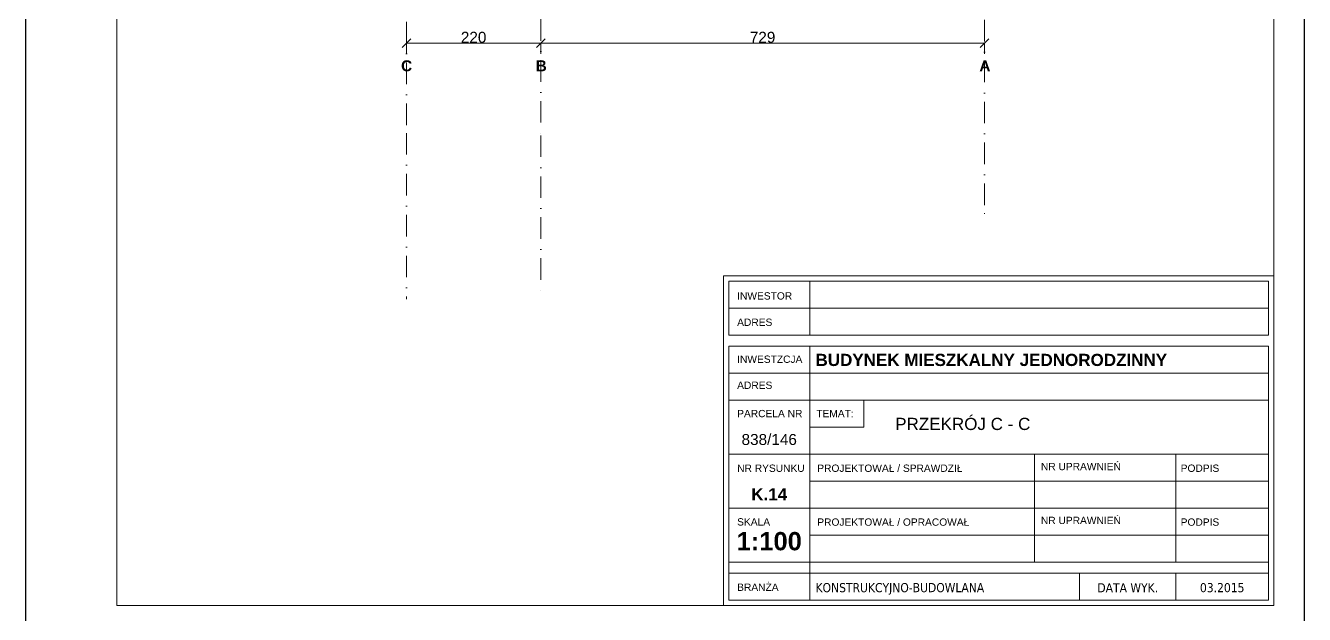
# Model space of a CAD drawing. Header units: millimetres. Extents: x 4647 to 73915, y -13612 to -8141.
# Drawn here: x 16384 to 18484, y -12393 to -11426 of the extents above; entities that cross this region are included whole.
import ezdxf
from ezdxf.enums import TextEntityAlignment as Align

# ---------------------------------------------------------------- set-up
doc = ezdxf.new("R2010")
doc.units = ezdxf.units.MM
doc.linetypes.add('Kropki i Kreski', pattern=[67.027776, 35.277777, -17.638888, 0, -14.111111])
doc.layers.add('Konstrukcja - Siatka mod', color=7, linetype='Continuous')
doc.layers.add('Wymiarowanie - Ogólne', color=7, linetype='Continuous')
for name, color, linetype, lineweight in [('Konstrukcja - Siatka mod_Nr_Pióra__1', 7, 'Continuous', 5), ('Konstrukcja - Siatka mod_Nr_Pióra__7', 7, 'Continuous', 35), ('Opisy - Tekst_Nr_Pióra__1', 7, 'Continuous', 13), ('Opisy - Tekst_Nr_Pióra__7', 7, 'Continuous', 35)]:
    doc.layers.add(name, color=color, linetype=linetype, lineweight=lineweight)
doc.layers.add('Konstrukcja - Siatka mod_Nr_Pióra__4', color=7, linetype='Continuous', lineweight=5, true_color=0x029e21)
doc.layers.add('Opisy - Tekst_Nr_Pióra__2', color=7, linetype='Continuous', lineweight=15, true_color=0x7f7f7f)
doc.styles.add('GENERATED_STYLE_1', font='arialbd.ttf')
doc.styles.add('GENERATED_STYLE_2', font='tahoma.ttf')
doc.styles.add('GENERATED_STYLE_3', font='arial.ttf')
doc.styles.add('GENERATED_STYLE_4', font='arial.ttf')

# ---------------------------------------------------------------- blocks, each defined once
blk = doc.blocks.new('ARROWHEAD_6')
at = {"color": 0, "linetype": 'Continuous', "lineweight": 0}
for p, q in [((0, 0), (-1, 0)), ((-0.5, -0.5), (0.5, 0.5))]:
    blk.add_line(p, q, dxfattribs=at)
blk = doc.blocks.new('Standardowy znacznik siatki')
at = {"layer": 'Konstrukcja - Siatka mod_Nr_Pióra__4', "linetype": 'Kropki i Kreski'}
for p, q in [((272.5, 0), (0, 0)), ((272.5, 0), (1529.2, 0)), ((1529.2, 0), (1801.7, 0))]:
    blk.add_line(p, q, dxfattribs=at)
blk.add_point((272.5, 0), dxfattribs=at)
blk.add_point((272.5, 0), dxfattribs=at)
at = {"layer": 'Konstrukcja - Siatka mod_Nr_Pióra__7', "linetype": 'Continuous'}
blk.add_circle((-20, 0), 20, dxfattribs=at)
at = {"layer": 'Konstrukcja - Siatka mod_Nr_Pióra__1', "style": 'GENERATED_STYLE_1'}
blk.add_attdef('AC_MarkerText_1', text='', height=18, dxfattribs=at).set_placement((-28.2, -13.3), align=Align.BOTTOM_LEFT)
blk = doc.blocks.new('Standardowy znacznik siatki_2')
at = {"layer": 'Konstrukcja - Siatka mod_Nr_Pióra__4', "linetype": 'Kropki i Kreski'}
for p, q in [((268.5, 0), (1533.2, 0)), ((1533.2, 0), (1801.7, 0)), ((268.5, 0), (0, 0))]:
    blk.add_line(p, q, dxfattribs=at)
blk.add_point((268.5, 0), dxfattribs=at)
blk.add_point((268.5, 0), dxfattribs=at)
at = {"layer": 'Konstrukcja - Siatka mod_Nr_Pióra__7', "linetype": 'Continuous'}
blk.add_circle((-20, 0), 20, dxfattribs=at)
at = {"layer": 'Konstrukcja - Siatka mod_Nr_Pióra__1', "style": 'GENERATED_STYLE_1'}
blk.add_attdef('AC_MarkerText_1', text='', height=18, dxfattribs=at).set_placement((-28.9, -13.3), align=Align.BOTTOM_LEFT)
blk = doc.blocks.new('Standardowy znacznik siatki_3')
at = {"layer": 'Konstrukcja - Siatka mod_Nr_Pióra__4', "linetype": 'Kropki i Kreski'}
for p, q in [((1, 0), (0, 0)), ((1, 0), (1660.6, 0)), ((1660.6, 0), (1661.6, 0))]:
    blk.add_line(p, q, dxfattribs=at)
blk.add_point((1, 0), dxfattribs=at)
blk.add_point((1, 0), dxfattribs=at)
at = {"layer": 'Konstrukcja - Siatka mod_Nr_Pióra__7', "linetype": 'Continuous'}
blk.add_circle((-20, 0), 20, dxfattribs=at)
at = {"layer": 'Konstrukcja - Siatka mod_Nr_Pióra__1', "style": 'GENERATED_STYLE_1'}
blk.add_attdef('AC_MarkerText_1', text='', height=18, rotation=90, dxfattribs=at).set_placement((-6.7, -6.8), align=Align.BOTTOM_LEFT)

msp = doc.modelspace()

# ---------------------------------------------------------------- linework, layer by layer
msp.add_lwpolyline([(16383.57, -12577.97), (18483.57, -12577.97), (18483.57, -9607.97), (16383.57, -9607.97)], close=True)
at = {"layer": 'Opisy - Tekst_Nr_Pióra__1', "linetype": 'Continuous', "ltscale": 10}
for p, q in [((17671.21, -11846.09), (17671.21, -11934.74)), ((17538.24, -11890.41), (18424.7, -11890.41)), ((17671.21, -11952.46), (17671.21, -12369.1)), ((17538.24, -11996.79), (18424.7, -11996.79)), ((17538.24, -12041.11), (18424.7, -12041.11)), ((17538.24, -12129.76), (18424.7, -12129.76)), ((18040.3, -12129.76), (18040.3, -12307.05)), ((18272.43, -12129.76), (18272.43, -12307.05)), ((17671.21, -12174.08), (18424.7, -12174.08)), ((17538.24, -12218.4), (18424.7, -12218.4)), ((17671.21, -12262.73), (18424.7, -12262.73)), ((17538.24, -12307.05), (18424.7, -12307.05)), ((17538.24, -12324.78), (18424.7, -12324.78)), ((18114.44, -12324.78), (18114.44, -12369.1)), ((18272.43, -12324.78), (18272.43, -12369.1))]:
    msp.add_line(p, q, dxfattribs=at)
at = {"layer": 'Opisy - Tekst_Nr_Pióra__1', "linetype": 'Continuous', "ltscale": 10, "flags": 128}
for points in [[(18433.57, -12377.97), (16533.57, -12377.97), (16533.57, -9657.97), (18433.57, -9657.97)], [(17529.37, -11837.22), (18433.57, -11837.22), (18433.57, -12377.97), (17529.37, -12377.97)], [(18424.7, -11934.74), (17538.24, -11934.74), (17538.24, -11846.09), (18424.7, -11846.09)], [(17538.24, -11952.46), (18424.7, -11952.46), (18424.7, -12369.1), (17538.24, -12369.1)]]:
    msp.add_lwpolyline(points, close=True, dxfattribs=at)
msp.add_lwpolyline([(17671.21, -12085.43), (17759.86, -12085.43), (17759.86, -12041.11)], dxfattribs=at)
at = {"layer": 'Wymiarowanie - Ogólne', "color": 151, "lineweight": 20}
for p, q in [((17009.06, -11472.57), (17009.06, -11454.9)), ((17023.31, -11455.08), (17215.3, -11455.08)), ((17229.55, -11472.57), (17229.55, -11454.9)), ((17229.55, -11472.57), (17229.55, -11454.9)), ((17243.8, -11455.08), (17943.81, -11455.08)), ((17958.06, -11472.57), (17958.06, -11454.9))]:
    msp.add_line(p, q, dxfattribs=at)

# ---------------------------------------------------------------- block references
at = {"layer": 'Konstrukcja - Siatka mod', "color": 251, "lineweight": 15}
ref = msp.add_blockref('Standardowy znacznik siatki', (17009.06, -10073.57), dxfattribs=dict(at, rotation=270))
ref.add_attrib('AC_MarkerText_1_1', 'C', dxfattribs={"color": 251, "lineweight": 15, "height": 18, "style": 'GENERATED_STYLE_1'}).set_placement((17000.17, -10066.86), align=Align.BOTTOM_LEFT)
ref.add_attrib('AC_MarkerText_1_2', 'C', dxfattribs={"color": 251, "lineweight": 15, "height": 18, "style": 'GENERATED_STYLE_1'}).set_placement((17000.17, -11506.86), align=Align.BOTTOM_LEFT)
ref = msp.add_blockref('Standardowy znacznik siatki_2', (17229.55, -10073.57), dxfattribs=dict(at, rotation=270))
ref.add_attrib('AC_MarkerText_1_1', 'B', dxfattribs={"color": 251, "lineweight": 15, "height": 18, "style": 'GENERATED_STYLE_1'}).set_placement((17221.32, -10066.86), align=Align.BOTTOM_LEFT)
ref.add_attrib('AC_MarkerText_1_2', 'B', dxfattribs={"color": 251, "lineweight": 15, "height": 18, "style": 'GENERATED_STYLE_1'}).set_placement((17221.32, -11506.86), align=Align.BOTTOM_LEFT)
ref = msp.add_blockref('Standardowy znacznik siatki_3', (17958.06, -10073.57), dxfattribs=dict(at, rotation=270))
ref.add_attrib('AC_MarkerText_1_1', 'A', dxfattribs={"color": 251, "lineweight": 15, "height": 18, "style": 'GENERATED_STYLE_1'}).set_placement((17949.83, -10066.86), align=Align.BOTTOM_LEFT)
ref.add_attrib('AC_MarkerText_1_2', 'A', dxfattribs={"color": 251, "lineweight": 15, "height": 18, "style": 'GENERATED_STYLE_1'}).set_placement((17949.83, -11506.86), align=Align.BOTTOM_LEFT)
at = {"layer": 'Wymiarowanie - Ogólne', "color": 151, "lineweight": 20, "xscale": 14.25, "yscale": 14.25, "zscale": 14.25, "rotation": 180}
for p in [(17009.06, -11455.08), (17229.55, -11455.08)]:
    msp.add_blockref('ARROWHEAD_6', p, dxfattribs=at)
at = {"layer": 'Wymiarowanie - Ogólne', "color": 151, "lineweight": 20, "xscale": 14.25, "yscale": 14.25, "zscale": 14.25}
for p in [(17229.55, -11455.08), (17958.06, -11455.08)]:
    msp.add_blockref('ARROWHEAD_6', p, dxfattribs=at)

# ---------------------------------------------------------------- texts
at = {"layer": 'Opisy - Tekst_Nr_Pióra__2', "linetype": 'Continuous', "char_height": 12, "attachment_point": 1, "style": 'GENERATED_STYLE_4'}
for s, insert in [('{INWESTOR}', (17552.06, -11864.04)), ('{ADRES}', (17552.06, -11907.26)), ('{INWESTZCJA}', (17552.06, -11967.92)), ('{ADRES}', (17552.06, -12010.66)), ('{PARCELA NR}', (17552.06, -12057.11)), ('{TEMAT:}', (17681.98, -12057.2)), ('{NR RYSUNKU}', (17552.06, -12146.79)), ('{PROJEKTOWAŁ / SPRAWDZIŁ}', (17683.64, -12146.79)), ('{NR UPRAWNIEŃ}', (18050.87, -12144.03)), ('{PODPIS}', (18280.37, -12146.79)), ('{SKALA}', (17552.06, -12234.83)), ('{PROJEKTOWAŁ / OPRACOWAŁ}', (17683.64, -12235.19)), ('{NR UPRAWNIEŃ}', (18050.87, -12232.43)), ('{PODPIS}', (18280.37, -12235.19)), ('{BRANŻA}', (17552.06, -12342.08))]:
    msp.add_mtext(s, dxfattribs=dict(at, insert=insert))
at = {"layer": 'Opisy - Tekst_Nr_Pióra__7', "linetype": 'Continuous'}
for s, insert, char_height, attachment_point, style in [('{BUDYNEK MIESZKALNY JEDNORODZINNY}', (17680.68, -11965.09), 20, 1, 'GENERATED_STYLE_1'), ('{\\fArial|b0|i0|c238|p34;\\C70;PRZEKRÓJ C - C}', (17811.57, -12070.12), 20, 1, 'GENERATED_STYLE_1'), ('{838/146}', (17604.72, -12114.92), 18, 8, 'GENERATED_STYLE_3'), ('K.14', (17604.72, -12205.66), 20, 8, 'GENERATED_STYLE_1'), ('{1:100}', (17604.72, -12287.93), 30, 8, 'GENERATED_STYLE_1'), ('KONSTRUKCYJNO-BUDOWLANA', (17680.71, -12341.23), 15, 1, 'GENERATED_STYLE_2'), ('{DATA WYK.}', (18193.44, -12341.49), 15, 2, 'GENERATED_STYLE_2'), ('{03.2015}', (18348.57, -12341.23), 15, 2, 'GENERATED_STYLE_2')]:
    msp.add_mtext(s, dxfattribs=dict(at, insert=insert, char_height=char_height, attachment_point=attachment_point, style=style))
at = {"layer": 'Wymiarowanie - Ogólne', "color": 8, "lineweight": 20, "char_height": 18, "attachment_point": 5, "style": 'GENERATED_STYLE_3'}
for s, insert in [('\\A1;220', (17119.3, -11445.79)), ('\\A1;729', (17593.8, -11445.79))]:
    msp.add_mtext(s, dxfattribs=dict(at, insert=insert))

doc.saveas('drawing.dxf')
